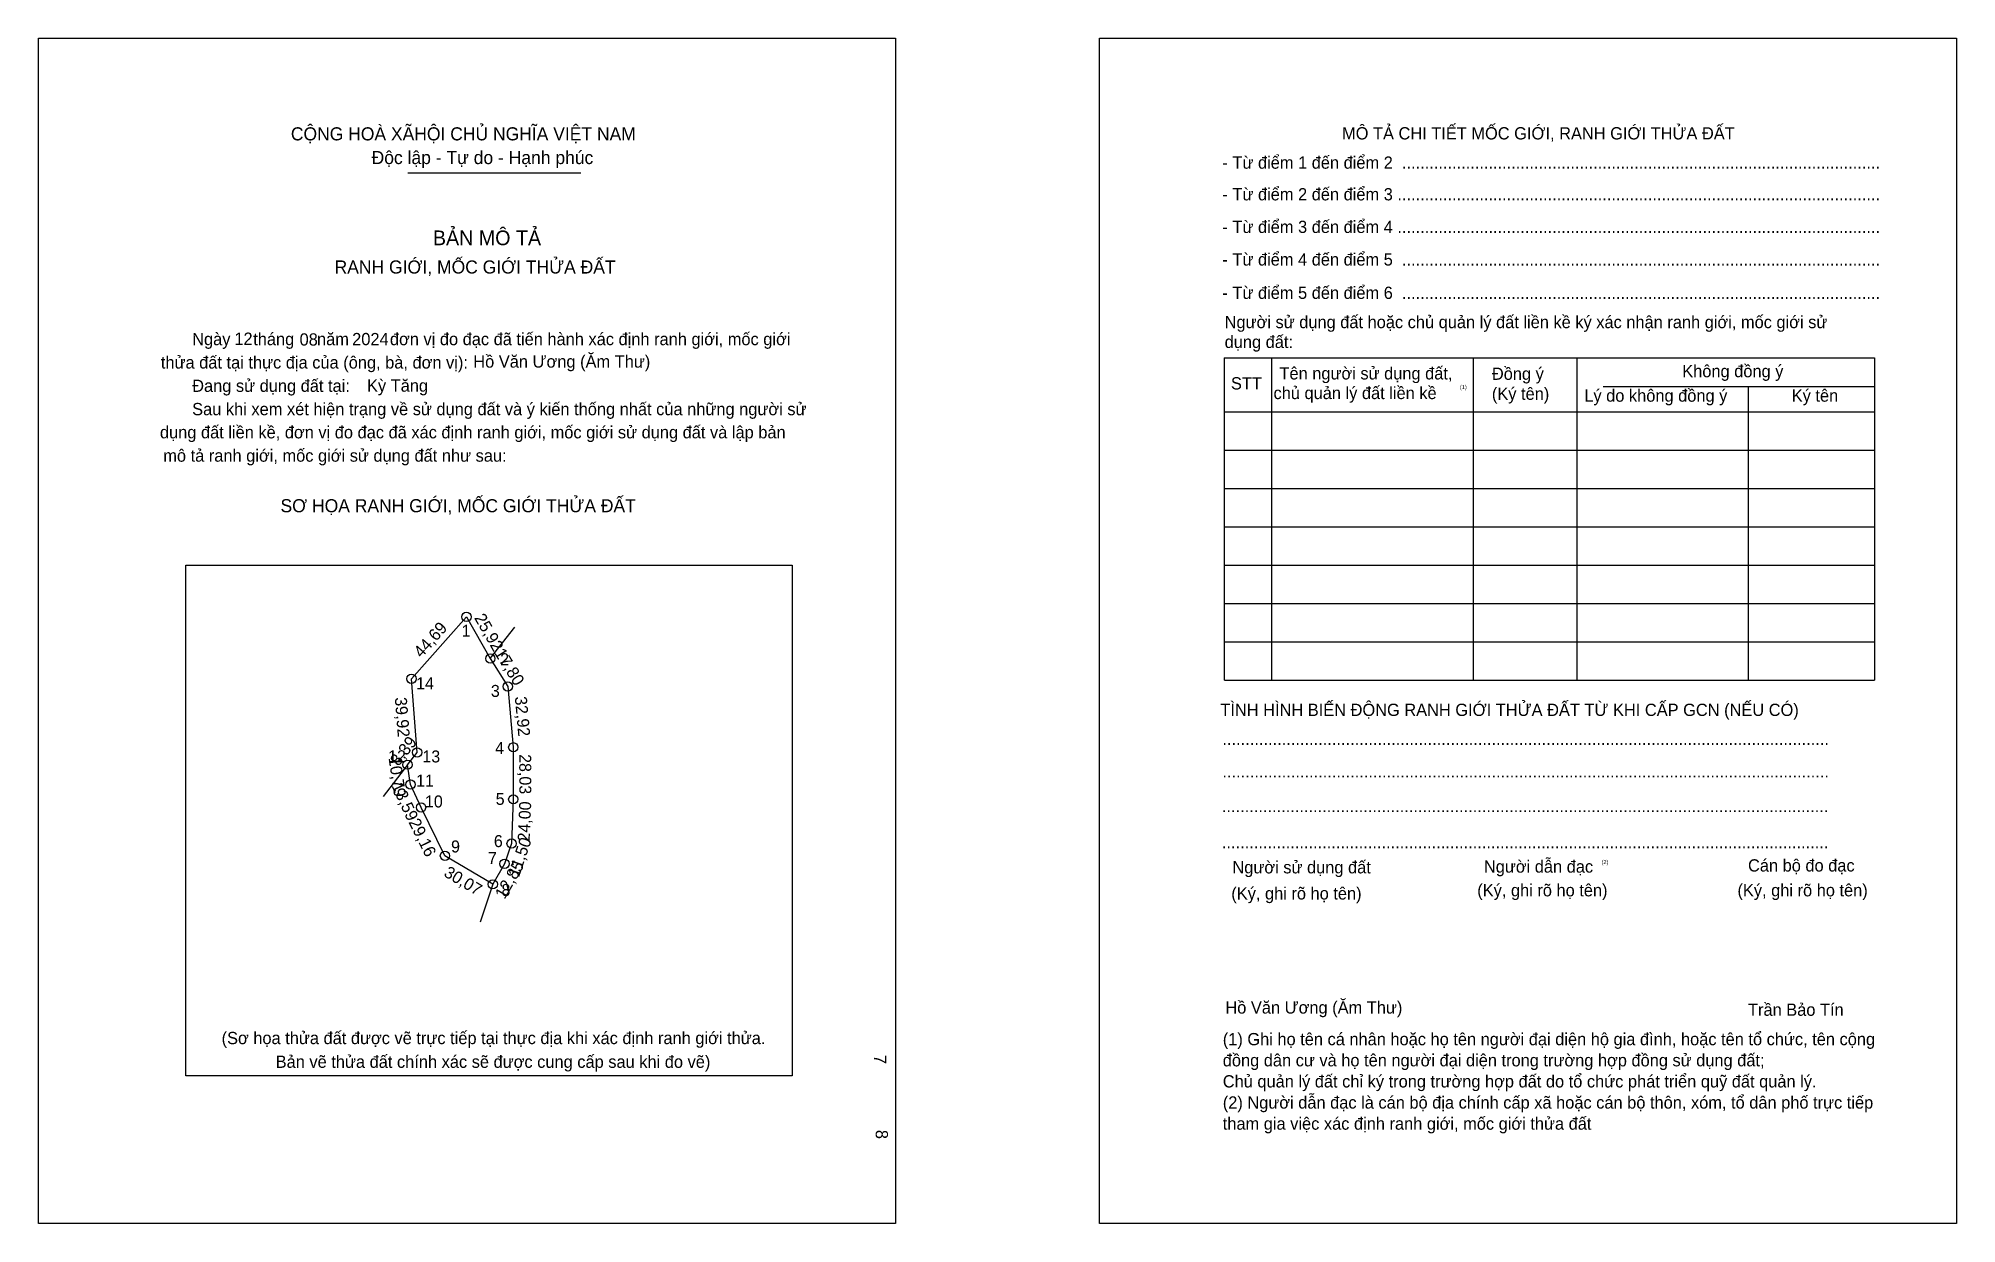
# Model space of a CAD drawing. Extents: x 547550 to 548585, y 1823953 to 1824593.
import ezdxf

# ---------------------------------------------------------------- set-up
doc = ezdxf.new("R2010")
doc.units = 0
for name, color, linetype in [('bmtKhungInTrang1', 7, 'Continuous'), ('bmtKhungInTrang2', 7, 'Continuous'), ('bmtNoiDung', 7, 'Continuous'), ('bmtTemplate', 7, 'Continuous'), ('CanhThua', 7, 'Continuous'), ('ChieuDaiCanhThua', 7, 'Continuous'), ('MocDinhThua', 7, 'Continuous'), ('RauThua', 7, 'Continuous'), ('SoHieuDinhThua', 7, 'Continuous')]:
    doc.layers.add(name, color=color, linetype=linetype)

msp = doc.modelspace()

# ---------------------------------------------------------------- linework, layer by layer
at = {"layer": 'bmtKhungInTrang1'}
msp.add_lwpolyline([(547549.7, 1824593.3), (548012.4, 1824593.3), (548012.4, 1823953.3), (547549.7, 1823953.3)], close=True, dxfattribs=at)
at = {"layer": 'bmtKhungInTrang2'}
msp.add_lwpolyline([(548122.7, 1824593.3), (548585.4, 1824593.3), (548585.4, 1823953.3), (548122.7, 1823953.3)], close=True, dxfattribs=at)
at = {"layer": 'bmtTemplate'}
for p, q in [((547749.1, 1824520.7), (547842.6, 1824520.7)), ((548215.5, 1824420.7), (548215.5, 1824246.7)), ((548324.4, 1824420.7), (548324.4, 1824246.7)), ((548380.4, 1824420.9), (548380.4, 1824246.7)), ((548541.1, 1824420.7), (548541.1, 1824246.7)), ((548394.6, 1824405.3), (548541.1, 1824405.3)), ((548190.2, 1824391.7), (548541.1, 1824391.7)), ((548190.2, 1824371), (548541.1, 1824371)), ((548190.2, 1824350.2), (548541.1, 1824350.2)), ((548190.2, 1824329.5), (548541.1, 1824329.5)), ((548190.2, 1824308.8), (548541.1, 1824308.8)), ((548190.2, 1824288.1), (548541.1, 1824288.1)), ((548190.2, 1824267.4), (548541.1, 1824267.4)), ((548190.2, 1824246.7), (548541.1, 1824246.7))]:
    msp.add_line(p, q, dxfattribs=at)
for points in [[(548189.9, 1824420.7), (548541.1, 1824420.7)], [(548189.9, 1824420.7), (548189.9, 1824246.7)], [(548472.8, 1824405.1), (548472.8, 1824246.7)]]:
    msp.add_lwpolyline(points, dxfattribs=at)
msp.add_lwpolyline([(547629.3, 1824033), (547629.3, 1824308.8), (547956.7, 1824308.8), (547956.7, 1824033)], close=True, dxfattribs=at)
at = {"layer": 'CanhThua'}
for p, q in [((547751.1, 1824247.5), (547780.8, 1824280.9)), ((547780.8, 1824280.9), (547793.7, 1824258.4)), ((547793.7, 1824258.4), (547803.1, 1824243.3)), ((547754.2, 1824207.7), (547751.1, 1824247.5)), ((547803.1, 1824243.3), (547806.1, 1824210.5)), ((547749, 1824201.1), (547754.2, 1824207.7)), ((547806.1, 1824210.5), (547806.1, 1824182.4)), ((547750.6, 1824190.4), (547749, 1824201.1)), ((547756.3, 1824178), (547750.6, 1824190.4)), ((547769.2, 1824151.9), (547756.3, 1824178)), ((547806.1, 1824182.4), (547805.2, 1824158.5)), ((547805.2, 1824158.5), (547801.4, 1824147.6)), ((547795, 1824136.5), (547769.2, 1824151.9)), ((547801.4, 1824147.6), (547795, 1824136.5))]:
    msp.add_line(p, q, dxfattribs=at)
at = {"layer": 'MocDinhThua'}
for centre in [(547780.8, 1824280.9), (547793.7, 1824258.4), (547751.1, 1824247.5), (547803.1, 1824243.3), (547754.2, 1824207.7), (547806.1, 1824210.5), (547749, 1824201.1), (547750.6, 1824190.4), (547756.3, 1824178), (547806.1, 1824182.4), (547805.2, 1824158.5), (547769.2, 1824151.9), (547801.4, 1824147.6), (547795, 1824136.5)]:
    msp.add_circle(centre, 2.5, dxfattribs=at)
at = {"layer": 'RauThua'}
for p, q in [((547793.7, 1824258.4), (547807, 1824275.4)), ((547749, 1824201.1), (547735.8, 1824184)), ((547795, 1824136.5), (547788.3, 1824116))]:
    msp.add_line(p, q, dxfattribs=at)

# ---------------------------------------------------------------- texts
at = {"layer": 'bmtNoiDung'}
for s, height, p in [('12', 6.62, (547655.5, 1824427.8)), ('08', 6.62, (547690.7, 1824427.4)), ('2024', 6.62, (547719.1, 1824427.6)), ('Hồ Văn Ương (Ăm Thư)', 6.621, (547784.5, 1824415.5)), ('Kỳ Tăng', 6.62, (547727.1, 1824402.5)), ('Hồ Văn Ương (Ăm Thư)', 6.621, (548190.6, 1824066.7))]:
    msp.add_text(s, height=height, dxfattribs=at).set_placement(p)
for s, p in [('7', (548000.9, 1824044.4)), ('8', (548001.8, 1824003.9))]:
    msp.add_text(s, height=6.62, rotation=270, dxfattribs=at).set_placement(p)
at = {"layer": 'bmtTemplate'}
for s, height, p in [('CỘNG HOÀ XÃHỘI CHỦ NGHĨA VIỆT NAM', 7.062, (547686, 1824538.2)), ('MÔ TẢ CHI TIẾT MỐC GIỚI, RANH GIỚI THỬA ĐẤT', 6.618, (548253.6, 1824538.7)), ('Độc lập - Tự do - Hạnh phúc', 7.062, (547729.6, 1824525.4)), ('- Từ điểm 1 đến điểm 2  .........................................................................................................', 6.6182, (548189, 1824522.9)), ('- Từ điểm 2 đến điểm 3 ..........................................................................................................', 6.6182, (548189, 1824505.8)), ('BẢN MÔ TẢ', 7.94, (547762.7, 1824481.6)), ('- Từ điểm 3 đến điểm 4 ..........................................................................................................', 6.6182, (548189, 1824488.2)), ('- Từ điểm 4 đến điểm 5  .........................................................................................................', 6.6182, (548189, 1824470.6)), ('RANH GIỚI, MỐC GIỚI THỬA ĐẤT', 7.062, (547709.6, 1824466.3)), ('- Từ điểm 5 đến điểm 6  .........................................................................................................', 6.6182, (548189, 1824452.6)), ('Ngày     tháng     năm         đơn vị đo đạc đã tiến hành xác định ranh giới, mốc giới ', 6.621, (547632.7, 1824427.6)), ('Người sử dụng đất hoặc chủ quản lý đất liền kề ký xác nhận ranh giới, mốc giới sử', 6.618, (548190.2, 1824436.8)), ('dụng đất:', 6.62, (548190.2, 1824426.1)), ('thửa đất tại thực địa của (ông, bà, đơn vị):', 6.621, (547615.8, 1824415)), ('Tên người sử dụng đất,', 6.618, (548219.8, 1824409.1)), ('Đồng ý', 6.62, (548334.5, 1824408.9)), ('Không đồng ý', 6.618, (548437.3, 1824410.3)), ('Đang sử dụng đất tại:', 6.621, (547632.7, 1824402.4)), ('STT', 6.62, (548193.6, 1824403.7)), ('chủ quản lý đất liền kề', 6.618, (548216.6, 1824398.5)), ('(1)', 2.21, (548317.2, 1824403.9)), ('(Ký tên)', 6.62, (548334.5, 1824398.1)), ('Lý do không đồng ý', 6.618, (548384.4, 1824397.1)), ('Ký tên', 6.62, (548496.4, 1824397.1)), ('Sau khi xem xét hiện trạng về sử dụng đất và ý kiến thống nhất của những người sử ', 6.621, (547632.7, 1824389.8)), ('dụng đất liền kề, đơn vị đo đạc đã xác định ranh giới, mốc giới sử dụng đất và lập bản', 6.621, (547615.3, 1824377.3)), ('mô tả ranh giới, mốc giới sử dụng đất như sau:', 6.621, (547617.1, 1824364.7)), ('SƠ HỌA RANH GIỚI, MỐC GIỚI THỬA ĐẤT', 7.062, (547680.4, 1824337.4)), ('TÌNH HÌNH BIẾN ĐỘNG RANH GIỚI THỬA ĐẤT TỪ KHI CẤP GCN (NẾU CÓ)', 6.618, (548187.9, 1824227.4)), ('.....................................................................................................................................', 6.6281, (548189, 1824211.8)), ('.....................................................................................................................................', 6.6281, (548189, 1824194.2)), ('.....................................................................................................................................', 6.6281, (548188.7, 1824175.5)), ('.....................................................................................................................................', 6.6281, (548188.7, 1824155.9)), ('Người sử dụng đất', 6.618, (548194.4, 1824142.4)), ('Người dẫn đạc', 6.618, (548330.2, 1824142.8)), ('(2)', 2.21, (548393.7, 1824147.4)), ('Cán bộ đo đạc', 6.618, (548472.8, 1824143.4)), ('(Ký, ghi rõ họ tên)', 6.618, (548193.8, 1824128.3)), ('(Ký, ghi rõ họ tên)', 6.618, (548326.6, 1824130)), ('(Ký, ghi rõ họ tên)', 6.618, (548467.1, 1824130)), ('Trần Bảo Tín', 6.618, (548472.8, 1824065.5)), ('(Sơ họa thửa đất được vẽ trực tiếp tại thực địa khi xác định ranh giới thửa.', 6.621, (547648.6, 1824050.2)), ('(1) Ghi họ tên cá nhân hoặc họ tên người đại diện hộ gia đình, hoặc tên tổ chức, tên cộng', 6.618, (548189.2, 1824049.6)), ('Bản vẽ thửa đất chính xác sẽ được cung cấp sau khi đo vẽ)', 6.621, (547677.8, 1824037.4)), ('đồng dân cư và họ tên người đại diện trong trường hợp đồng sử dụng đất;', 6.618, (548189.2, 1824038.2)), ('Chủ quản lý đất chỉ ký trong trường hợp đất do tổ chức phát triển quỹ đất quản lý.', 6.618, (548189.2, 1824026.8)), ('(2) Người dẫn đạc là cán bộ địa chính cấp xã hoặc cán bộ thôn, xóm, tổ dân phố trực tiếp', 6.618, (548189.2, 1824015.4)), ('tham gia việc xác định ranh giới, mốc giới thửa đất', 6.618, (548189.2, 1824004))]:
    msp.add_text(s, height=height, dxfattribs=at).set_placement(p)
at = {"layer": 'ChieuDaiCanhThua'}
for s, rotation, p in [('25,92', 299.9576, (547784.8, 1824280.4)), ('44,69', 48.3574, (547756.5, 1824258.4)), ('17,80', 301.7973, (547795.6, 1824261.5)), ('32,92', 275.1409, (547806.9, 1824237.7)), ('39,92', 274.4696, (547742.1, 1824237.3)), ('8,39', 52.0786, (547744.1, 1824199.9)), ('10,79', 278.4756, (547738.7, 1824204.7)), ('28,03', 270.184, (547809.3, 1824206.8)), ('13,59', 294.5277, (547740.2, 1824189.8)), ('24,00', 87.6359, (547814.9, 1824159.5)), ('29,16', 296.3014, (547749.4, 1824170.1)), ('11,50', 71.1871, (547809.1, 1824139.9)), ('30,07', 329.1441, (547768.1, 1824141.2)), ('12,85', 59.9233, (547801.4, 1824128.1))]:
    msp.add_text(s, height=6.47, rotation=rotation, dxfattribs=at).set_placement(p)
at = {"layer": 'SoHieuDinhThua'}
for s, p in [('1', (547778.2, 1824270.2)), ('2', (547799, 1824254.8)), ('14', (547753.6, 1824241.8)), ('3', (547794, 1824237.7)), ('12', (547738.5, 1824202.4)), ('13', (547757, 1824202.3)), ('4', (547796.3, 1824206.9)), ('11', (547753.6, 1824189.3)), ('10', (547758.4, 1824178)), ('5', (547796.6, 1824179.4)), ('9', (547772.5, 1824153.7)), ('6', (547795.6, 1824156.6)), ('7', (547792.4, 1824147.4)), ('8', (547799.7, 1824130.2))]:
    msp.add_text(s, height=6.47, dxfattribs=at).set_placement(p)

doc.saveas('drawing.dxf')
